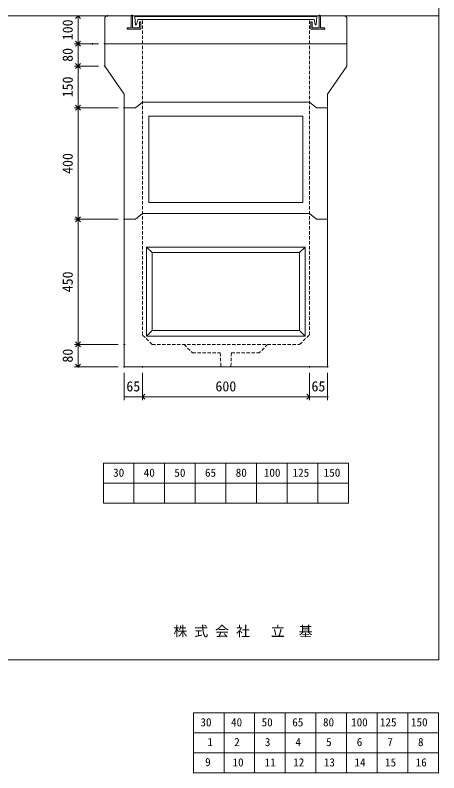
# Model space of a CAD drawing. Units: millimetres, scale not verified. Extents: x -4890 to 18490, y -2543 to 2138.
# Drawn here: x 3368 to 4890, y -2543 to 178 of the extents above; entities that cross this region are included whole.
import ezdxf
from ezdxf.enums import TextEntityAlignment as Align

# ---------------------------------------------------------------- set-up
doc = ezdxf.new("R2010")
doc.units = ezdxf.units.MM
doc.header["$LTSCALE"] = 10
doc.header["$PDMODE"] = 32
doc.header["$PDSIZE"] = 2
doc.linetypes.add('DASHED1', pattern=[1.8, 1.2, -0.6])
doc.linetypes.add('USER2', pattern=[50.8, 31.75, -6.35, 6.35, -6.35])
doc.layers.add('0-1_Defpoints', color=7, linetype='Continuous')
for name, color, linetype, lineweight in [('0-2_waku', 7, 'Continuous', 18), ('0-3_gaikei', 7, 'Continuous', 18), ('0-4_kakure', 7, 'Continuous', 5), ('0-5_sunpou', 7, 'Continuous', 5), ('0-9_uchigawa', 6, 'Continuous', 18), ('0-B_futa', 3, 'Continuous', 18), ('0-C_GL', 4, 'Continuous', 18), ('0-E_文字１', 7, 'Continuous', 18), ('1-3_uchigawa2', 6, 'USER2', 18)]:
    doc.layers.add(name, color=color, linetype=linetype, lineweight=lineweight)
doc.styles.add('ＭＳ ゴシック', font='')
doc.styles.get('ＭＳ ゴシック').set_extended_font_data('MS Gothic')

# ---------------------------------------------------------------- blocks, each defined once
blk = doc.blocks.new('_Open90')
at = {"layer": '0-5_sunpou'}
blk.add_line((0, 0), (-1, 0), dxfattribs=at)
blk.add_lwpolyline([(-0.5, 0.5), (0, 0), (-0.5, -0.5)], dxfattribs=at)
blk = doc.blocks.new('D29')
at = {"layer": '0-1_Defpoints'}
for p in [(5137.32, 2442.03), (5041.29, 2362.03), (5137.32, 2362.03)]:
    blk.add_point(p, dxfattribs=at)
at = {"layer": '0-5_sunpou'}
for p, q in [((5115.32, 2442.03), (5028.29, 2442.03)), ((5041.29, 2424.03), (5041.29, 2380.03)), ((5115.32, 2362.03), (5028.29, 2362.03))]:
    blk.add_line(p, q, dxfattribs=at)
at = {"layer": '0-5_sunpou', "xscale": 18, "yscale": 18}
for p, rotation in [((5041.29, 2442.03), 90), ((5041.29, 2362.03), 270)]:
    blk.add_blockref('_Open90', p, dxfattribs=dict(at, rotation=rotation))
at = {"layer": '0-5_sunpou', "style": 'ＭＳ ゴシック'}
blk.add_text('80', height=36.66, rotation=90, dxfattribs=at).set_placement((5033.29, 2377.03), align=Align.BOTTOM_LEFT)
blk = doc.blocks.new('D30')
at = {"layer": '0-1_Defpoints'}
for p in [(5137.32, 2362.03), (5041.29, 2212.03), (5207.32, 2212.03)]:
    blk.add_point(p, dxfattribs=at)
at = {"layer": '0-5_sunpou'}
for p, q in [((5115.32, 2362.03), (5028.29, 2362.03)), ((5041.29, 2344.03), (5041.29, 2230.03)), ((5185.32, 2212.03), (5028.29, 2212.03))]:
    blk.add_line(p, q, dxfattribs=at)
at = {"layer": '0-5_sunpou', "xscale": 18, "yscale": 18}
for p, rotation in [((5041.29, 2362.03), 90), ((5041.29, 2212.03), 270)]:
    blk.add_blockref('_Open90', p, dxfattribs=dict(at, rotation=rotation))
at = {"layer": '0-5_sunpou', "style": 'ＭＳ ゴシック'}
blk.add_text('150', height=36.66, rotation=90, dxfattribs=at).set_placement((5033.29, 2249.53), align=Align.BOTTOM_LEFT)
blk = doc.blocks.new('D31')
at = {"layer": '0-1_Defpoints'}
for p in [(5207.32, 2212.03), (5041.29, 1812.03), (5207.32, 1812.03)]:
    blk.add_point(p, dxfattribs=at)
at = {"layer": '0-5_sunpou'}
for p, q in [((5185.32, 2212.03), (5028.29, 2212.03)), ((5041.29, 2194.03), (5041.29, 1830.03)), ((5185.32, 1812.03), (5028.29, 1812.03))]:
    blk.add_line(p, q, dxfattribs=at)
at = {"layer": '0-5_sunpou', "xscale": 18, "yscale": 18}
for p, rotation in [((5041.29, 2212.03), 90), ((5041.29, 1812.03), 270)]:
    blk.add_blockref('_Open90', p, dxfattribs=dict(at, rotation=rotation))
at = {"layer": '0-5_sunpou', "style": 'ＭＳ ゴシック'}
blk.add_text('400', height=36.66, rotation=90, dxfattribs=at).set_placement((5033.29, 1974.53), align=Align.BOTTOM_LEFT)
blk = doc.blocks.new('D32')
at = {"layer": '0-1_Defpoints'}
for p in [(5207.32, 1812.03), (5041.29, 1362.03), (5207.32, 1362.03)]:
    blk.add_point(p, dxfattribs=at)
at = {"layer": '0-5_sunpou'}
for p, q in [((5185.32, 1812.03), (5028.29, 1812.03)), ((5041.29, 1794.03), (5041.29, 1380.03)), ((5185.32, 1362.03), (5028.29, 1362.03))]:
    blk.add_line(p, q, dxfattribs=at)
at = {"layer": '0-5_sunpou', "xscale": 18, "yscale": 18}
for p, rotation in [((5041.29, 1812.03), 90), ((5041.29, 1362.03), 270)]:
    blk.add_blockref('_Open90', p, dxfattribs=dict(at, rotation=rotation))
at = {"layer": '0-5_sunpou', "style": 'ＭＳ ゴシック'}
blk.add_text('450', height=36.66, rotation=90, dxfattribs=at).set_placement((5033.29, 1549.53), align=Align.BOTTOM_LEFT)
blk = doc.blocks.new('D33')
at = {"layer": '0-1_Defpoints'}
for p in [(5207.32, 1362.03), (5041.29, 1282.03), (5207.32, 1282.03)]:
    blk.add_point(p, dxfattribs=at)
at = {"layer": '0-5_sunpou'}
for p, q in [((5185.32, 1362.03), (5028.29, 1362.03)), ((5041.29, 1344.03), (5041.29, 1300.03)), ((5185.32, 1282.03), (5028.29, 1282.03))]:
    blk.add_line(p, q, dxfattribs=at)
at = {"layer": '0-5_sunpou', "xscale": 18, "yscale": 18}
for p, rotation in [((5041.29, 1362.03), 90), ((5041.29, 1282.03), 270)]:
    blk.add_blockref('_Open90', p, dxfattribs=dict(at, rotation=rotation))
at = {"layer": '0-5_sunpou', "style": 'ＭＳ ゴシック'}
blk.add_text('80', height=36.66, rotation=90, dxfattribs=at).set_placement((5033.29, 1297.03), align=Align.BOTTOM_LEFT)
blk = doc.blocks.new('D34')
at = {"layer": '0-1_Defpoints'}
for p in [(5207.32, 1282.03), (5272.32, 1282.03), (5272.32, 1174.56)]:
    blk.add_point(p, dxfattribs=at)
at = {"layer": '0-5_sunpou'}
for p, q in [((5207.32, 1260.03), (5207.32, 1161.56)), ((5272.32, 1260.03), (5272.32, 1161.56)), ((5207.32, 1174.56), (5272.32, 1174.56))]:
    blk.add_line(p, q, dxfattribs=at)
at = {"layer": '0-5_sunpou', "style": 'ＭＳ ゴシック'}
blk.add_text('65', height=36.66, dxfattribs=at).set_placement((5214.82, 1182.56), align=Align.BOTTOM_LEFT)
blk = doc.blocks.new('D35')
at = {"layer": '0-1_Defpoints'}
for p in [(5272.32, 1282.03), (5872.32, 1282.03), (5872.32, 1174.56)]:
    blk.add_point(p, dxfattribs=at)
at = {"layer": '0-5_sunpou'}
for p, q in [((5272.32, 1260.03), (5272.32, 1161.56)), ((5872.32, 1260.03), (5872.32, 1161.56)), ((5290.32, 1174.56), (5854.32, 1174.56))]:
    blk.add_line(p, q, dxfattribs=at)
at = {"layer": '0-5_sunpou', "xscale": 18, "yscale": 18, "rotation": 180}
blk.add_blockref('_Open90', (5272.32, 1174.56), dxfattribs=at)
at = {"layer": '0-5_sunpou', "xscale": 18, "yscale": 18}
blk.add_blockref('_Open90', (5872.32, 1174.56), dxfattribs=at)
at = {"layer": '0-5_sunpou', "style": 'ＭＳ ゴシック'}
blk.add_text('600', height=36.66, dxfattribs=at).set_placement((5534.82, 1182.56), align=Align.BOTTOM_LEFT)
blk = doc.blocks.new('D36')
at = {"layer": '0-1_Defpoints'}
for p in [(5872.32, 1282.03), (5937.32, 1282.03), (5937.32, 1174.56)]:
    blk.add_point(p, dxfattribs=at)
at = {"layer": '0-5_sunpou'}
for p, q in [((5872.32, 1260.03), (5872.32, 1161.56)), ((5937.32, 1260.03), (5937.32, 1161.56)), ((5872.32, 1174.56), (5937.32, 1174.56))]:
    blk.add_line(p, q, dxfattribs=at)
at = {"layer": '0-5_sunpou', "style": 'ＭＳ ゴシック'}
blk.add_text('65', height=36.66, dxfattribs=at).set_placement((5879.82, 1182.56), align=Align.BOTTOM_LEFT)
blk = doc.blocks.new('D27')
at = {"layer": '0-1_Defpoints'}
for p in [(5147.32, 2542.03), (5041.29, 2442.03), (5093.32, 2442.03)]:
    blk.add_point(p, dxfattribs=at)
at = {"layer": '0-5_sunpou'}
for p, q in [((5125.32, 2542.03), (5028.29, 2542.03)), ((5041.29, 2524.03), (5041.29, 2460.03)), ((5071.32, 2442.03), (5028.29, 2442.03))]:
    blk.add_line(p, q, dxfattribs=at)
at = {"layer": '0-5_sunpou', "xscale": 18, "yscale": 18}
for p, rotation in [((5041.29, 2542.03), 90), ((5041.29, 2442.03), 270)]:
    blk.add_blockref('_Open90', p, dxfattribs=dict(at, rotation=rotation))
at = {"layer": '0-5_sunpou', "style": 'ＭＳ ゴシック'}
blk.add_text('100', height=36.66, rotation=90, dxfattribs=at).set_placement((5033.29, 2454.53), align=Align.BOTTOM_LEFT)
blk = doc.blocks.new('D28')
at = {"layer": '0-1_Defpoints'}
for p in [(5137.32, 2442.03), (5041.29, 2362.03), (5137.32, 2362.03)]:
    blk.add_point(p, dxfattribs=at)
at = {"layer": '0-5_sunpou'}
for p, q in [((5115.32, 2442.03), (5028.29, 2442.03)), ((5041.29, 2424.03), (5041.29, 2380.03)), ((5115.32, 2362.03), (5028.29, 2362.03))]:
    blk.add_line(p, q, dxfattribs=at)
at = {"layer": '0-5_sunpou', "xscale": 18, "yscale": 18}
for p, rotation in [((5041.29, 2442.03), 90), ((5041.29, 2362.03), 270)]:
    blk.add_blockref('_Open90', p, dxfattribs=dict(at, rotation=rotation))
at = {"layer": '0-5_sunpou', "style": 'ＭＳ ゴシック'}
blk.add_text('80', height=36.66, rotation=90, dxfattribs=at).set_placement((5033.29, 2377.03), align=Align.BOTTOM_LEFT)

msp = doc.modelspace()

# ---------------------------------------------------------------- linework, layer by layer
at = {"layer": '0-2_waku'}
for p, q in [((4890, 2137.54), (4890, -2137.46)), ((4890.01, 2137.54), (4890.01, -2137.46)), ((4890.01, 2137.54), (4890.01, -2137.46)), ((4890.01, 2137.54), (4890.01, -2137.46)), ((4890.01, 2137.54), (4890.01, -2137.46)), ((4890.01, 2137.54), (4890.01, -2137.46)), ((4890.01, 2137.54), (4890.01, -2137.46)), ((3685, -1430.8), (3685, -1574.8)), ((3685, -1430.8), (3685, -1574.8)), ((3685, -1430.8), (3685, -1574.8)), ((3685, -1430.8), (3685, -1574.8)), ((3685, -1430.8), (4565, -1430.8)), ((3795, -1430.8), (3795, -1574.8)), ((3905, -1430.8), (3905, -1574.8)), ((3905, -1430.8), (3905, -1574.8)), ((4015, -1430.8), (4015, -1574.8)), ((4125, -1430.8), (4125, -1574.8)), ((4235, -1430.8), (4235, -1574.8)), ((4345, -1430.8), (4345, -1574.8)), ((4455, -1430.8), (4455, -1574.8)), ((4565, -1430.8), (4565, -1574.8)), ((3685, -1502.8), (4565, -1502.8)), ((3685, -1574.8), (4565, -1574.8)), ((-1230, -2137.46), (4890, -2137.46)), ((-1230, -2137.46), (4890, -2137.46))]:
    msp.add_line(p, q, dxfattribs=at)
msp.add_lwpolyline([(-1230, 2137.54), (4890, 2137.54), (4890, -2137.46)], dxfattribs=at)
at = {"layer": '0-3_gaikei'}
for p, q in [((3690, 75.2), (3690, 165.2)), ((3700, 175.2), (3785, 175.2)), ((4465, 175.2), (4550, 175.2)), ((4560, 75.2), (4560, 165.2)), ((3690, 75.2), (3690, -4.8)), ((3690, 75.2), (3800, 75.2)), ((3690, 75.2), (3800, 75.2)), ((3690, 75.2), (3800, 75.2)), ((3690, 75.2), (4560, 75.2)), ((3690, 75.2), (3690, -4.8)), ((3690, 75.2), (4560, 75.2)), ((4560, 75.2), (4450, 75.2)), ((4560, 75.2), (4560, -4.8)), ((4560, 75.2), (4560, -4.8)), ((3760, -105.8), (3690, -4.8)), ((3760, -105.8), (3690, -4.8)), ((4490, -105.8), (4560, -4.8)), ((4490, -105.8), (4560, -4.8)), ((3760, -105.8), (3760, -1084.8)), ((4490, -105.8), (4490, -154.8)), ((4490, -105.8), (4490, -154.8)), ((3800, -154.8), (3825, -134.8)), ((3825, -134.8), (4425, -134.8)), ((4425, -134.8), (4450, -154.8)), ((3760, -154.8), (3800, -154.8)), ((3760, -154.8), (3800, -154.8)), ((3760, -154.8), (3800, -154.8)), ((4490, -154.8), (4450, -154.8)), ((4490, -154.8), (4450, -154.8)), ((4490, -154.8), (4490, -1084.8)), ((3800, -554.8), (3825, -534.8)), ((3825, -534.8), (4425, -534.8)), ((4425, -534.8), (4450, -554.8)), ((3760, -554.8), (3800, -554.8)), ((3760, -554.8), (3800, -554.8)), ((3760, -554.8), (3800, -554.8)), ((4490, -554.8), (4450, -554.8)), ((4490, -554.8), (4450, -554.8)), ((3760, -1084.8), (4490, -1084.8)), ((3760, -1084.8), (4490, -1084.8)), ((3760, -1084.8), (4490, -1084.8)), ((3760, -1084.8), (4490, -1084.8))]:
    msp.add_line(p, q, dxfattribs=at)
msp.add_lwpolyline([(4450, -154.8), (4490, -154.8), (4450, -154.8)], dxfattribs=at)
msp.add_lwpolyline([(4450, -154.8), (4490, -154.8), (4450, -154.8)], dxfattribs=at)
msp.add_lwpolyline([(4450, -554.8), (4490, -554.8), (4450, -554.8), (4490, -554.8)], close=True, dxfattribs=at)
for centre, radius, start, end in [((3699.42, 165.78), 9.44, 86.47383, 183.52617), ((4550.33, 165.53), 9.68, 358.04251, 91.95749)]:
    msp.add_arc(centre, radius, start, end, dxfattribs=at)
at = {"layer": '0-4_kakure', "linetype": 'DASHED1'}
for p, q in [((3825, 75.2), (3825, 161.7)), ((4425, 75.2), (4425, 161.7)), ((3825, -969.8), (3825, 75.2)), ((4425, -969.8), (4425, 75.2)), ((3860, -1004.8), (3825, -969.8)), ((4390, -1004.8), (4425, -969.8)), ((3860, -1004.8), (4390, -1004.8)), ((3975, -1004.8), (4005, -1034.8)), ((4275, -1004.8), (4245, -1034.8)), ((4145, -1034.8), (4143, -1084.8)), ((4145, -1034.8), (4245, -1034.8))]:
    msp.add_line(p, q, dxfattribs=at)
at = {"layer": '0-4_kakure'}
for p, q in [((4008.33, -2327), (4008.33, -2471)), ((4008.33, -2327), (4008.33, -2471)), ((4008.33, -2327), (4008.33, -2471)), ((4008.33, -2327), (4008.33, -2471)), ((4008.33, -2327), (4888.33, -2327)), ((4008.33, -2327), (4008.33, -2471)), ((4008.33, -2327), (4008.33, -2471)), ((4008.33, -2327), (4008.33, -2471)), ((4008.33, -2327), (4008.33, -2471)), ((4008.33, -2327), (4888.33, -2327)), ((4118.33, -2327), (4118.33, -2471)), ((4118.33, -2327), (4118.33, -2471)), ((4228.33, -2327), (4228.33, -2471)), ((4228.33, -2327), (4228.33, -2471)), ((4228.33, -2327), (4228.33, -2471)), ((4228.33, -2327), (4228.33, -2471)), ((4338.33, -2327), (4338.33, -2471)), ((4338.33, -2327), (4338.33, -2471)), ((4448.33, -2327), (4448.33, -2471)), ((4448.33, -2327), (4448.33, -2471)), ((4558.33, -2327), (4558.33, -2471)), ((4558.33, -2327), (4558.33, -2471)), ((4668.33, -2327), (4668.33, -2471)), ((4668.33, -2327), (4668.33, -2471)), ((4778.33, -2327), (4778.33, -2471)), ((4778.33, -2327), (4778.33, -2471)), ((4888.33, -2327), (4888.33, -2471)), ((4888.33, -2327), (4888.33, -2471)), ((4008.33, -2399), (4888.33, -2399)), ((4008.33, -2399), (4888.33, -2399)), ((4008.33, -2471), (4888.33, -2471)), ((4008.33, -2471), (4888.33, -2471)), ((4008.33, -2471), (4008.33, -2543)), ((4008.33, -2471), (4008.33, -2543)), ((4008.33, -2471), (4008.33, -2543)), ((4008.33, -2471), (4008.33, -2543)), ((4008.33, -2471), (4888.33, -2471)), ((4008.33, -2471), (4008.33, -2543)), ((4008.33, -2471), (4008.33, -2543)), ((4008.33, -2471), (4008.33, -2543)), ((4008.33, -2471), (4008.33, -2543)), ((4008.33, -2471), (4888.33, -2471)), ((4118.33, -2471), (4118.33, -2543)), ((4118.33, -2471), (4118.33, -2543)), ((4228.33, -2471), (4228.33, -2543)), ((4228.33, -2471), (4228.33, -2543)), ((4228.33, -2471), (4228.33, -2543)), ((4228.33, -2471), (4228.33, -2543)), ((4338.33, -2471), (4338.33, -2543)), ((4338.33, -2471), (4338.33, -2543)), ((4448.33, -2471), (4448.33, -2543)), ((4448.33, -2471), (4448.33, -2543)), ((4558.33, -2471), (4558.33, -2543)), ((4558.33, -2471), (4558.33, -2543)), ((4668.33, -2471), (4668.33, -2543)), ((4668.33, -2471), (4668.33, -2543)), ((4778.33, -2471), (4778.33, -2543)), ((4778.33, -2471), (4778.33, -2543)), ((4888.33, -2471), (4888.33, -2543)), ((4888.33, -2471), (4888.33, -2543)), ((4008.33, -2543), (4888.33, -2543)), ((4008.33, -2543), (4888.33, -2543))]:
    msp.add_line(p, q, dxfattribs=at)
at = {"layer": '0-4_kakure', "linetype": 'DASHED1'}
msp.add_lwpolyline([(4005, -1034.8), (4105, -1034.8), (4107, -1084.8)], dxfattribs=at)
at = {"layer": '0-9_uchigawa'}
for p, q in [((3840, -654.8), (3840, -974.8)), ((3840, -654.8), (4410, -654.8)), ((3840, -654.8), (3860, -674.8)), ((3860, -674.8), (3860, -954.8)), ((3860, -674.8), (3860, -954.8)), ((3860, -674.8), (4390, -674.8)), ((4390, -674.8), (4410, -654.8)), ((4390, -674.8), (4390, -954.8)), ((4390, -674.8), (4390, -954.8)), ((4410, -654.8), (4410, -974.8)), ((3840, -974.8), (3860, -954.8)), ((3840, -974.8), (4125, -974.8)), ((3860, -954.8), (4125, -954.8)), ((4125, -954.8), (4390, -954.8)), ((4125, -974.8), (4410, -974.8)), ((4410, -974.8), (4390, -954.8))]:
    msp.add_line(p, q, dxfattribs=at)
at = {"layer": '0-B_futa'}
for p, q in [((3785, 175.2), (3785, 132.2)), ((3787, 177.2), (3790, 177.2)), ((3790, 177.2), (3790, 132.2)), ((3797.81, 172.7), (4452.14, 172.7)), ((3797.81, 172.7), (3800.3, 142.7)), ((4452.14, 172.7), (4449.89, 142.7)), ((4460, 177.2), (4460, 132.2)), ((4460, 177.2), (4463, 177.2)), ((4465, 175.2), (4465, 132.2)), ((3800.3, 142.7), (3804.01, 142.7)), ((3808.33, 161.7), (3804.01, 142.7)), ((3808.33, 161.7), (4441.67, 161.7)), ((3815, 152.2), (3815, 132.2)), ((3817, 154.2), (3818, 154.2)), ((3820, 152.2), (3820, 127.2)), ((4430, 152.2), (4430, 127.2)), ((4433, 154.2), (4432, 154.2)), ((4435, 152.2), (4435, 132.2)), ((4441.67, 161.7), (4445.99, 142.7)), ((4449.89, 142.7), (4445.99, 142.7)), ((3770, 130.2), (3770, 129.2)), ((3772, 132.2), (3785, 132.2)), ((3820, 127.2), (3772, 127.2)), ((3790, 132.2), (3815, 132.2)), ((4430, 127.2), (4478, 127.2)), ((4460, 132.2), (4435, 132.2)), ((4478, 132.2), (4465, 132.2)), ((4480, 130.2), (4480, 129.2))]:
    msp.add_line(p, q, dxfattribs=at)
for centre, start, end in [((3787, 175.2), 90, 180), ((4463, 175.2), 0, 90), ((3817, 152.2), 90, 180), ((3818, 152.2), 0, 90), ((4432, 152.2), 90, 180), ((4433, 152.2), 0, 90), ((3772, 130.2), 90, 180), ((3772, 129.2), 180, 270), ((4478, 130.2), 0, 90), ((4478, 129.2), 270, 0)]:
    msp.add_arc(centre, 2, start, end, dxfattribs=at)
at = {"layer": '0-C_GL'}
msp.add_line((-1230, 175.2), (4890, 175.2), dxfattribs=at)
at = {"layer": '1-3_uchigawa2'}
for p, q in [((3848, -184.8), (4125.5, -184.8)), ((3848, -184.8), (3848, -494.8)), ((4402, -184.8), (4124.5, -184.8)), ((4402, -184.8), (4402, -494.8)), ((3848, -494.8), (4125, -494.8)), ((4402, -494.8), (4125, -494.8))]:
    msp.add_line(p, q, dxfattribs=at)

# ---------------------------------------------------------------- block references
at = {"layer": '0-5_sunpou'}
for name in ['D27', 'D29', 'D28', 'D30', 'D31', 'D32', 'D33', 'D34', 'D35', 'D36']:
    msp.add_blockref(name, (-1447.32, -2366.83), dxfattribs=at)

# ---------------------------------------------------------------- texts
at = {"layer": '0-4_kakure', "style": 'ＭＳ ゴシック'}
for s, p in [('30', (4033.48, -2384.82)), ('30', (4033.48, -2384.82)), ('40', (4143.48, -2384.82)), ('40', (4143.48, -2384.82)), ('50', (4253.48, -2384.82)), ('50', (4253.48, -2384.82)), ('65', (4363.48, -2384.82)), ('65', (4363.48, -2384.82)), ('80', (4473.89, -2384.82)), ('80', (4473.89, -2384.82)), ('100', (4574.76, -2384.82)), ('100', (4574.76, -2384.82)), ('125', (4678.15, -2384.82)), ('125', (4678.15, -2384.82)), ('150', (4789.91, -2384.82)), ('150', (4789.91, -2384.82)), ('1', (4058.63, -2455.85)), ('2', (4155.06, -2455.85)), ('3', (4265.06, -2455.85)), ('4', (4375.06, -2455.85)), ('5', (4485.06, -2455.85)), ('6', (4595.06, -2455.85)), ('7', (4705.06, -2455.85)), ('8', (4815.06, -2455.85)), ('9', (4050.56, -2527.85)), ('10', (4148.98, -2528.82)), ('11', (4264.47, -2528.82)), ('12', (4366.68, -2528.82)), ('13', (4476.68, -2528.82)), ('14', (4586.68, -2528.82)), ('15', (4696.68, -2528.82)), ('16', (4806.68, -2528.82))]:
    msp.add_text(s, height=29.33, dxfattribs=at).set_placement(p, align=Align.BOTTOM_LEFT)
at = {"layer": '0-E_文字１', "style": 'ＭＳ ゴシック'}
for s, height, p in [('30', 29.33, (3719.94, -1488.61)), ('40', 29.33, (3829.94, -1488.61)), ('50', 29.33, (3939.94, -1488.61)), ('65', 29.33, (4049.94, -1488.61)), ('80', 29.33, (4160.35, -1488.61)), ('100', 29.33, (4261.22, -1488.61)), ('125', 29.33, (4364.61, -1488.61)), ('150', 29.33, (4476.37, -1488.61)), ('株 式 会 社 \u3000立\u3000基', 36.66, (3936.53, -2063.82))]:
    msp.add_text(s, height=height, dxfattribs=at).set_placement(p, align=Align.BOTTOM_LEFT)

doc.saveas('drawing.dxf')
